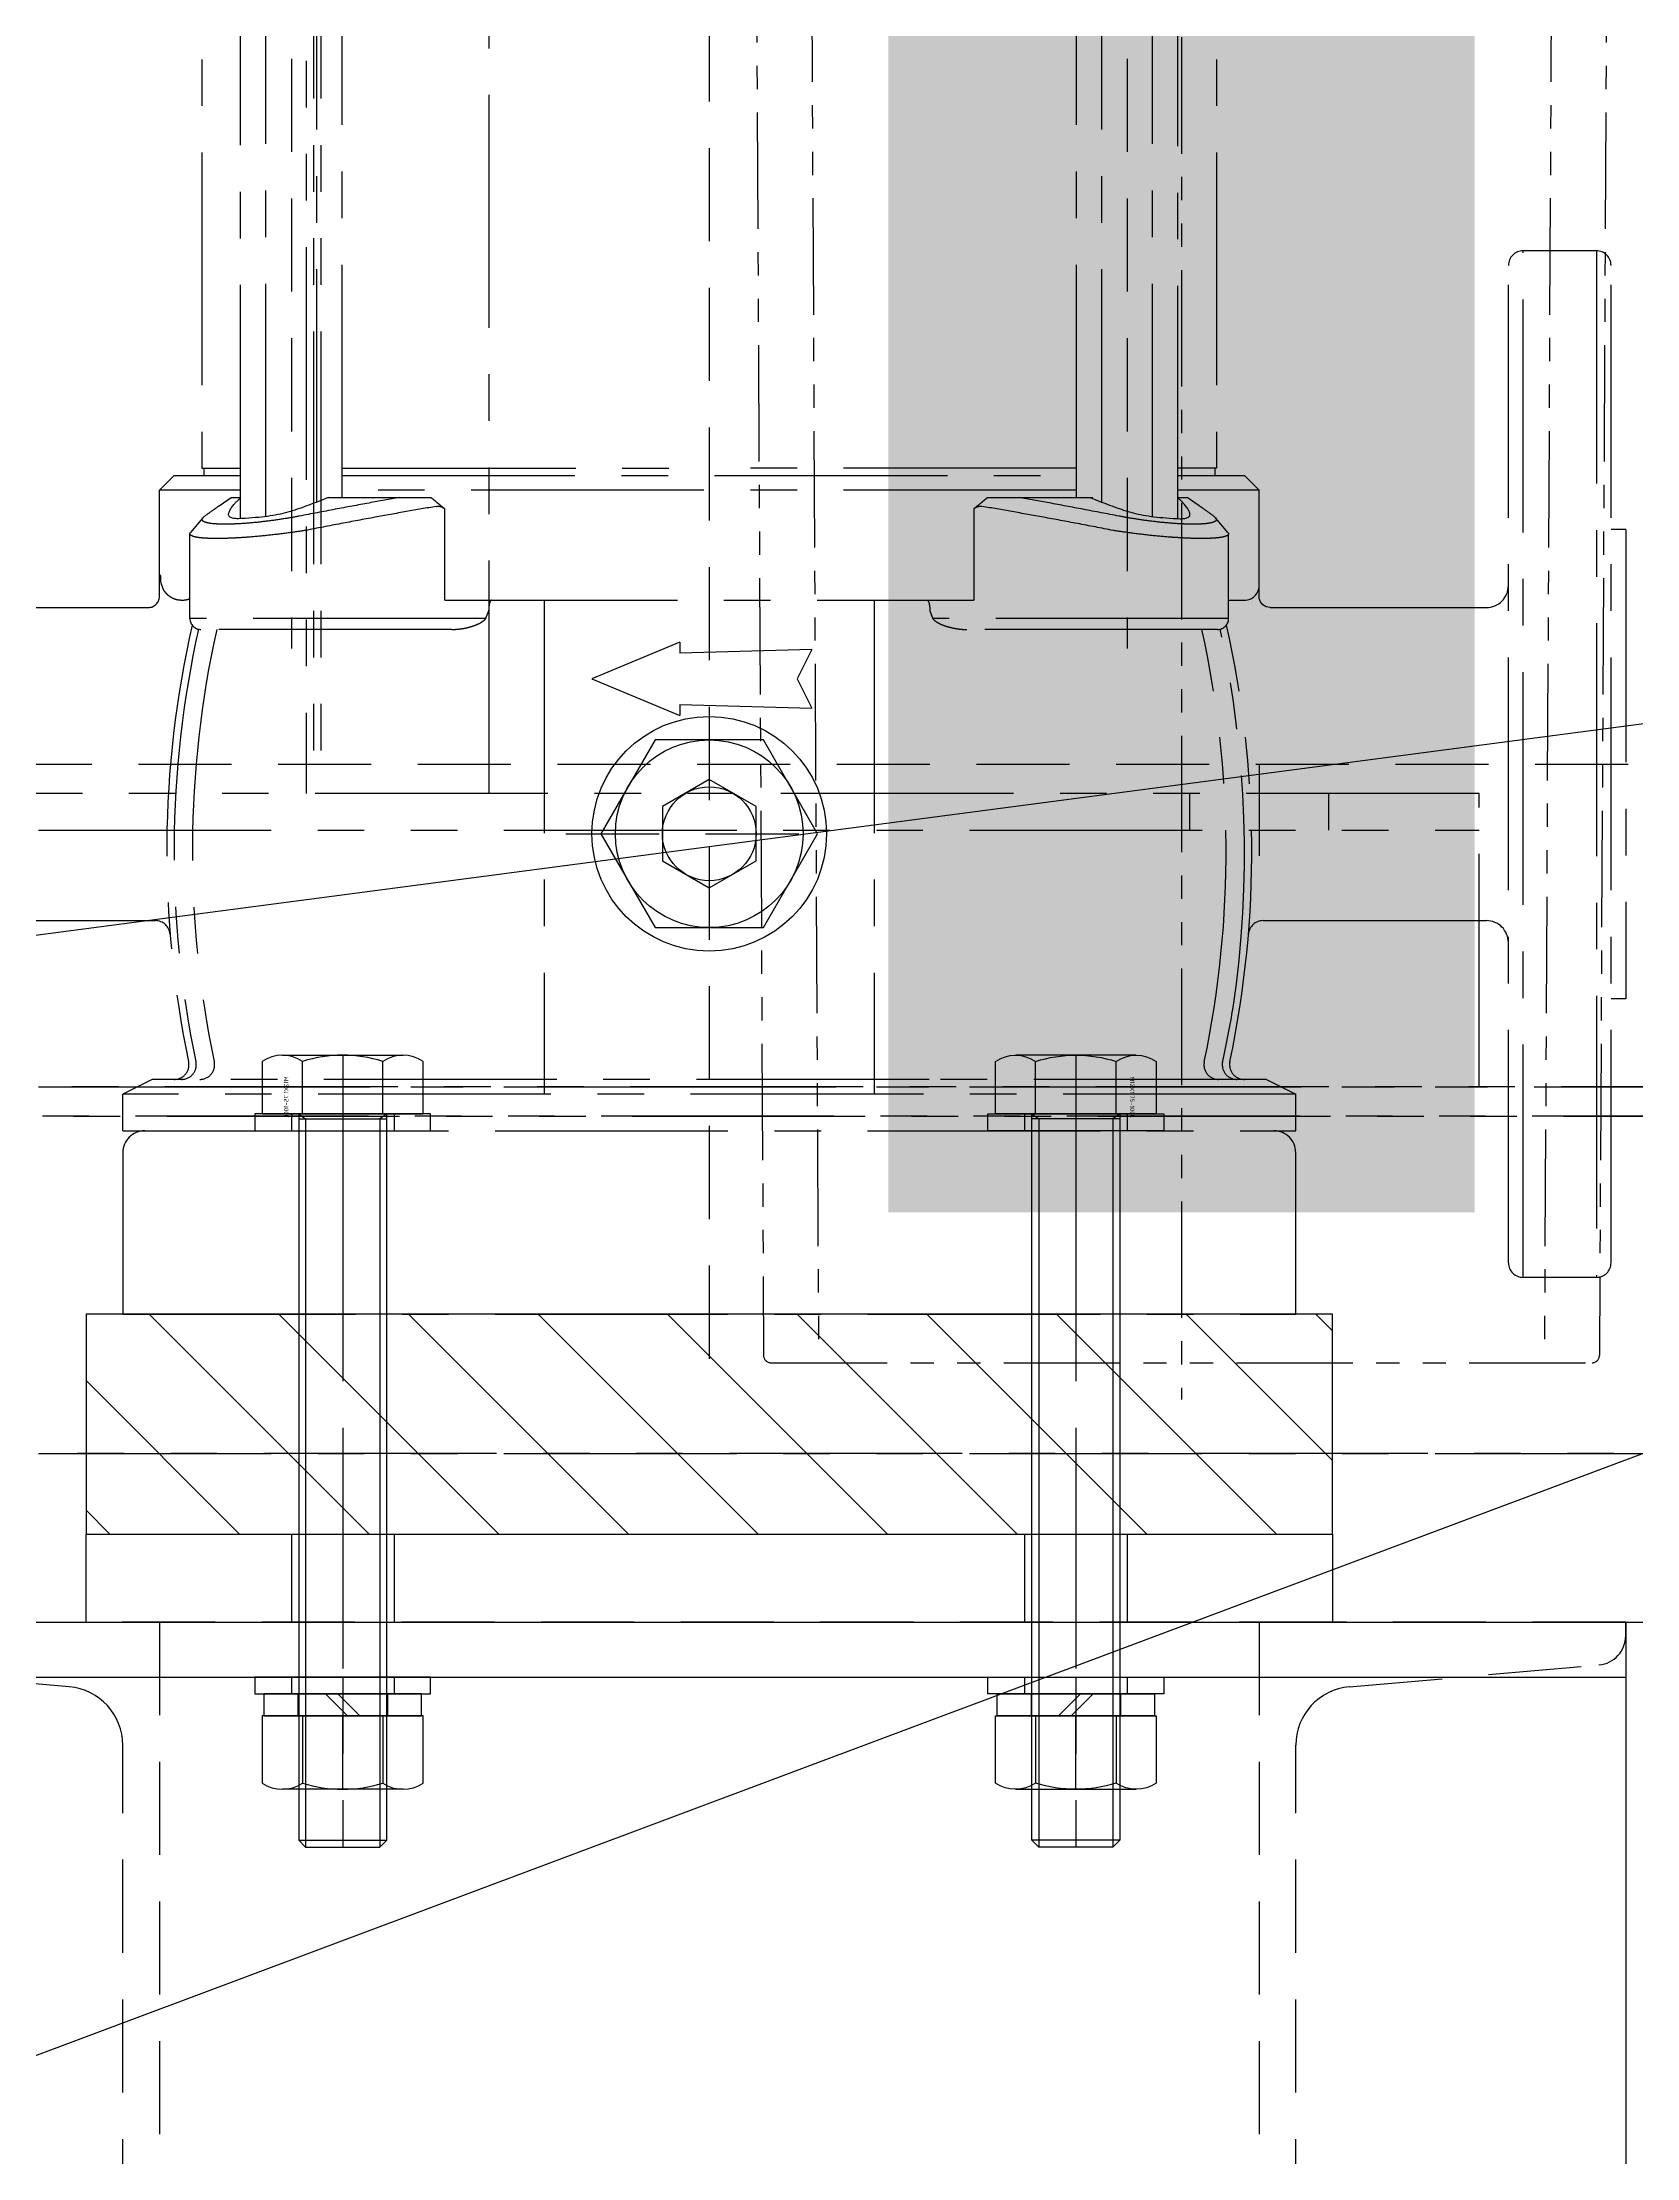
# Model space of a CAD drawing. Header units: millimetres. Extents: x 0 to 37514, y 0 to 8910.
# Drawn here: x 22680.1 to 22897.6, y 1853 to 2141.4 of the extents above; entities that cross this region are included whole.
import ezdxf
from ezdxf.enums import TextEntityAlignment as Align

# ---------------------------------------------------------------- set-up
doc = ezdxf.new("R2010")
doc.units = ezdxf.units.MM
for name, pattern in [('CENTER', [50.8, 31.75, -6.35, 6.35, -6.35]), ('CENTER1', [10, 7, -1, 1, -1]), ('CENTERX2', [101.6, 63.5, -12.7, 12.7, -12.7]), ('DASHED', [19.05, 12.7, -6.35]), ('HIDDEN', [9.525, 6.35, -3.175]), ('HIDDENX2', [19.05, 12.7, -6.35]), ('PHANTOM', [63.5, 31.75, -6.35, 6.35, -6.35, 6.35, -6.35]), ('PHANTOM2', [31.75, 15.875, -3.175, 3.175, -3.175, 3.175, -3.175])]:
    doc.linetypes.add(name, pattern=pattern)
for name, color, linetype in [('1', 1, 'CENTER'), ('2', 2, 'DASHED'), ('3', 3, 'Continuous'), ('BOM-T', 4, 'Continuous'), ('CENTER', 1, 'CENTER'), ('CL', 1, 'CENTER'), ('HIDDEN', 2, 'HIDDEN'), ('THIN', 3, 'Continuous')]:
    doc.layers.add(name, color=color, linetype=linetype)
doc.styles.get("Standard").update_dxf_attribs({"font": 'ISOCP.SHX', "bigfont": 'WHGTXT.SHX'})
doc.dimstyles.new('PS-20', dxfattribs={"dimscale": 20, "dimtxt": 3.2, "dimasz": 2.5, "dimexe": 2, "dimexo": 2.5, "dimgap": 2, "dimtad": 1, "dimtoh": 1, "dimrnd": 0.05, "dimzin": 12, "dimdsep": 46, "dimtxsty": 'Standard', "dimcen": 0, "dimclrt": 2, "dimazin": 3, "dimtfac": 1, "dimtofl": 0, "dimtmove": 0, "dimatfit": 3, "dimfxl": 0, "dimtolj": 1, "dimtzin": 0, "dimarcsym": 0})

# ---------------------------------------------------------------- blocks, each defined once
blk = doc.blocks.new('A$C41A013F0')
at = {"color": 6, "linetype": 'PHANTOM'}
for p, q in [((-160, 940), (-160, 40)), ((-159, 230), (-159, 40)), ((-158, 230), (-158, 40)), ((-135, 40), (-135, 230)), ((-260, 35), (0, 35))]:
    blk.add_line(p, q, dxfattribs=at)
at = {"color": 1, "linetype": 'CENTERX2'}
blk.add_line((-30, 43.93), (-30, 31.5), dxfattribs=at)
at = {"color": 6, "linetype": 'PHANTOM'}
blk.add_lwpolyline([(-260, 0), (0, 0), (0, 40), (-260, 40)], close=True, dxfattribs=at)
for points in [[(-39.5, 40), (-39.5, 35)], [(-20.5, 35), (-20.5, 40)]]:
    blk.add_lwpolyline(points, dxfattribs=at)
blk = doc.blocks.new('A$C2C2A1213')
at = {"color": 6, "linetype": 'PHANTOM'}
for p, q in [((-480, 710), (0, 710)), ((-480, 710), (0, 710)), ((0, 710), (-480, 710)), ((-476, 706), (-4, 706)), ((-4, 706), (-476, 706)), ((-50, 660), (-430, 660)), ((-430, 660), (-50, 660))]:
    blk.add_line(p, q, dxfattribs=at)
blk.add_blockref('A$C41A013F0', (-170, 710))
blk = doc.blocks.new('A$C62B1253A')
for p, q in [((2.23, 84.3), (-14.23, 84.3)), ((-11.48, 76.3), (-11.48, 83.45)), ((-0.52, 76.3), (-0.52, 83.45)), ((0, 75.6), (-12, 75.6)), ((-8.35, -5.8), (-5.35, -2.8)), ((-6.65, -5.8), (-3.65, -2.8)), ((-11.48, -5.8), (-11.48, -14.95)), ((-0.52, -5.8), (-0.52, -14.95)), ((-14.23, -15.8), (2.23, -15.8)), ((0, -22.75), (-12, -22.75))]:
    blk.add_line(p, q)
for points in [[(4.97, 76.3), (-16.97, 76.3), (-16.97, 83.45, -0.309401), (-11.48, 83.45, -0.154701), (-0.52, 83.45, -0.309401), (4.97, 83.45)], [(-16.97, -5.8), (4.97, -5.8), (4.97, -14.95, -0.309401), (-0.52, -14.95, -0.154701), (-11.48, -14.95, -0.309401), (-16.97, -14.95)]]:
    blk.add_lwpolyline(points, format="xyb", close=True)
for points in [[(6, 76.3), (6, 74), (-18, 74), (-18, 76.3)], [(6, -0.5), (6, -2.8), (-18, -2.8), (-18, -0.5)], [(4.75, -2.8), (4.75, -5.8), (-16.75, -5.8), (-16.75, -2.8)]]:
    blk.add_lwpolyline(points, close=True)
blk.add_lwpolyline([(0, 76.3), (0, -22.75), (-0.95, -23.7), (-11.05, -23.7), (-12, -22.75), (-12, 76.3)])
at = {"layer": 'CENTER'}
for p, q in [((-6, 84.3), (-6, -23.7)), ((-6, 76.3), (-6, 74)), ((-6, -0.5), (-6, -2.8)), ((-6, -2.8), (-6, -5.8)), ((-6, -15.8), (-6, -5.8))]:
    blk.add_line(p, q, dxfattribs=at)
at = {"layer": 'HIDDEN'}
for p, q in [((-13, 76.3), (-13, 74)), ((1, 76.3), (1, 74)), ((-13, -0.5), (-13, -2.8)), ((-12.1, -2.8), (-12.1, -5.8)), ((0.1, -2.8), (0.1, -5.8)), ((1, -0.5), (1, -2.8))]:
    blk.add_line(p, q, dxfattribs=at)
at = {"layer": 'THIN'}
for points in [[(-12, 76.3), (-11.05, 75.6), (-11.05, -23.7)], [(0, 76.3), (-0.95, 75.6), (-0.95, -23.7)]]:
    blk.add_lwpolyline(points, dxfattribs=at)
at = {"layer": 'BOM-T', "color": 4}
blk.add_text('M12X1.75-100L', height=0.6, rotation=270, dxfattribs=at).set_placement((1.7, 81.42), align=Align.MIDDLE_LEFT)
blk = doc.blocks.new('A$C3E310DE3')
at = {"color": 1, "linetype": 'CENTER1'}
for p, q in [((-38, 163.53), (-38, 9.03)), ((-96, 8), (-96, -5))]:
    blk.add_line(p, q, dxfattribs=at)
at = {"color": 0, "linetype": 'Continuous'}
for p, q in [((-44, 152), (-46, 150)), ((-44, 152), (-44, 99)), ((-32, 152), (-44, 152)), ((-32, 152), (-32, 99)), ((-32, 152), (-30, 150)), ((-46, 150), (-46, 99)), ((-30, 150), (-46, 150)), ((-30, 150), (-30, 99)), ((-27.88, 99), (-48.12, 99)), ((-51.5, 97), (-51.5, 93)), ((-44.75, 97), (-44.75, 93)), ((-31.25, 97), (-31.25, 93)), ((-24.5, 97), (-24.5, 93)), ((-51.5, 89), (-51.5, 93)), ((-44.75, 89), (-44.75, 93)), ((-31.25, 89), (-31.25, 93)), ((-24.5, 89), (-24.5, 93)), ((-27.88, 87), (-48.12, 87)), ((-27.88, 77), (-48.12, 77)), ((-51.5, 75), (-51.5, 71)), ((-44.75, 75), (-44.75, 71)), ((-31.25, 75), (-31.25, 71)), ((-24.5, 75), (-24.5, 71)), ((-51.5, 67), (-51.5, 71)), ((-44.75, 67), (-44.75, 71)), ((-31.25, 67), (-31.25, 71)), ((-24.5, 67), (-24.5, 71)), ((-27.88, 65), (-48.12, 65)), ((-51.5, 19), (-51.5, 27)), ((-24.5, 27), (-51.5, 27)), ((-44.75, 19), (-44.75, 27)), ((-31.25, 19), (-31.25, 27)), ((-24.5, 19), (-24.5, 27)), ((-27.88, 17), (-48.12, 17))]:
    blk.add_line(p, q, dxfattribs=at).dxf.unprotected_set("ltscale", 0)
at = {"color": 0, "linetype": 'Continuous', "ltscale": 0.3}
for p, q in [((-46, 87), (-46, 77)), ((-44, 87), (-44, 77)), ((-32, 87), (-32, 77)), ((-30, 87), (-30, 77)), ((-46, 65), (-46, 27)), ((-44, 65), (-44, 27)), ((-32, 65), (-32, 27)), ((-30, 65), (-30, 27)), ((-56.03, 17), (-70.5, 3)), ((-19.97, 17), (-56.03, 17)), ((-19.97, 17), (-5.5, 3)), ((0, 3), (-112, 3)), ((-112, 3), (-112, 0)), ((0, 3), (0, 0)), ((0, 0), (-112, 0))]:
    blk.add_line(p, q, dxfattribs=at)
at = {"color": 0, "linetype": 'ByBlock', "ltscale": 0.3}
for p, q in [((-104.75, 3), (-104.75, 0)), ((-87.25, 3), (-87.25, 0))]:
    blk.add_line(p, q, dxfattribs=at)
at = {"color": 0, "linetype": 'Continuous'}
for centre, radius, start, end in [((-48.12, 95.15), 3.85, 28.6987, 151.3013), ((-38, 86.61), 12.39, 56.9913, 123.0087), ((-27.88, 95.15), 3.85, 28.6987, 151.3013), ((-48.12, 90.85), 3.85, 208.6987, 331.3013), ((-38, 99.39), 12.39, 236.9913, 303.0087), ((-27.88, 90.85), 3.85, 208.6987, 331.3013), ((-48.12, 73.15), 3.85, 28.6987, 151.3013), ((-38, 64.61), 12.39, 56.9913, 123.0087), ((-27.88, 73.15), 3.85, 28.6987, 151.3013), ((-48.12, 68.85), 3.85, 208.6987, 331.3013), ((-38, 77.39), 12.39, 236.9913, 303.0087), ((-27.88, 68.85), 3.85, 208.6987, 331.3013), ((-48.12, 20.85), 3.85, 208.6987, 331.3013), ((-38, 29.39), 12.39, 236.9913, 303.0087), ((-27.88, 20.85), 3.85, 208.6987, 331.3013)]:
    blk.add_arc(centre, radius, start, end, dxfattribs=at).dxf.unprotected_set("ltscale", 0)
blk = doc.blocks.new('A$C008E7EDB')
at = {"color": 3}
for p, q in [((-80, 50), (-10, 100)), ((-10, 100), (-10, 10)), ((0, 100), (-10, 100)), ((0, 100), (0, 0)), ((-80, 0), (-80, 50)), ((-10, 10), (-80, 10)), ((0, 0), (-80, 0))]:
    blk.add_line(p, q, dxfattribs=at)
at = {"color": 1, "linetype": 'CENTER1'}
blk.add_line((-55, 28.71), (-55, -17.97), dxfattribs=at)
blk.add_blockref('A$C3E310DE3', (-17, -77))
blk = doc.blocks.new('A$C632F02EC')
at = {"layer": '3'}
for p, q in [((8.61, 28.8), (1.22, 16)), ((23.39, 28.8), (8.61, 28.8)), ((30.78, 16), (23.39, 28.8)), ((16, 23.39), (9.6, 19.7)), ((22.4, 19.7), (16, 23.39)), ((9.6, 19.7), (9.6, 12.3)), ((22.4, 12.3), (22.4, 19.7)), ((1.22, 16), (8.61, 3.2)), ((23.39, 3.2), (30.78, 16)), ((9.6, 12.3), (16, 8.61)), ((16, 8.61), (22.4, 12.3)), ((8.61, 3.2), (23.39, 3.2))]:
    blk.add_line(p, q, dxfattribs=at)
for radius in [16, 12.8, 6.4]:
    blk.add_circle((16, 16), radius, dxfattribs=at)
blk = doc.blocks.new('A$C61AE7157')
at = {"layer": '1'}
for p, q in [((-149.2, 260), (-149.2, 115.35)), ((-143.93, 108.59), (-143.93, 260.98)), ((-140.46, 108.76), (-140.46, 260.98)), ((-133.54, 110.72), (-133.54, 260.98)), ((-130.07, 111.35), (-130.07, 260.98)), ((-29.93, 111.35), (-29.93, 260.98)), ((-26.46, 110.72), (-26.46, 260.98)), ((-19.54, 108.76), (-19.54, 260.98)), ((-16.07, 108.47), (-16.07, 260.98)), ((-10.8, 260), (-10.8, 115.35)), ((41, 145), (31, 145)), ((31, 5), (31, 145)), ((41, 145), (41, 5)), ((29, 7), (29, 143)), ((43, 7), (43, 143)), ((-153, 114.35), (-155, 112.35)), ((-153, 114.35), (-143.93, 114.35)), ((-149.2, 115.35), (-143.93, 115.35)), ((-148.9, 114.35), (-148.9, 115.35)), ((-130.07, 114.35), (-29.93, 114.35)), ((-129.97, 115.36), (-79.94, 115.37)), ((-29.93, 115.36), (-79.96, 115.37)), ((-10.8, 115.35), (-16.07, 115.35)), ((-16.07, 114.35), (-7, 114.35)), ((-11, 114.35), (-11, 115.35)), ((-7, 114.35), (-5, 112.35)), ((-155, 97.84), (-155, 112.35)), ((-143.93, 112.35), (-155, 112.35)), ((-146.84, 110.23), (-145.2, 111.35)), ((-145.2, 111.35), (-143.87, 111.35)), ((-131.96, 111.35), (-117.95, 111.35)), ((-29.93, 112.35), (-130.07, 112.35)), ((-116.09, 97.35), (-116.09, 109.82)), ((-43.91, 109.82), (-43.91, 97.35)), ((-42.05, 111.35), (-27.66, 111.35)), ((-16.13, 111.35), (-14.8, 111.35)), ((-5, 112.35), (-16.07, 112.35)), ((-13.16, 110.23), (-14.8, 111.35)), ((-5, 97.85), (-5, 112.35)), ((-149.07, 108.59), (-150.75, 106.6)), ((-149.07, 108.59), (-148.83, 108.81)), ((-11.17, 108.81), (-10.93, 108.59)), ((-9.25, 106.6), (-10.93, 108.59)), ((45, 107), (43, 107)), ((45, 107), (45, 43)), ((-150.84, 94.85), (-150.84, 106.41)), ((-9.16, 94.85), (-9.16, 106.41)), ((-186, 96.35), (-156.48, 96.35)), ((-152.13, 97.35), (-151.61, 97.35)), ((-116.09, 97.35), (-43.91, 97.35)), ((-102.5, 97.35), (-102.5, 30)), ((-57.5, 97.35), (-57.5, 30)), ((-9.16, 97.35), (-7, 97.35)), ((-3.5, 96.35), (26, 96.35)), ((-110.48, 94.85), (-150.84, 94.85)), ((-115.13, 93.35), (-149.34, 93.35)), ((-9.16, 94.85), (-49.52, 94.85)), ((-10.66, 93.35), (-44.87, 93.35)), ((-84, 91.62), (-96, 86.62)), ((-84, 91.62), (-84, 90.12)), ((-66, 90.62), (-84, 90.12)), ((-66, 90.62), (-68, 86.62)), ((-96, 86.62), (-84, 81.62)), ((-68, 86.62), (-66, 82.62)), ((-84, 83.12), (-84, 81.62)), ((-84, 83.12), (-66, 82.62)), ((-186, 53.65), (-155.54, 53.65)), ((-4.46, 53.65), (26, 53.65)), ((45, 43), (43, 43)), ((-156, 32), (-160, 30)), ((-50, 32), (-156, 32)), ((-4, 32), (-49.99, 32)), ((-4, 32), (0, 30)), ((-160, 25), (-160, 30)), ((0, 30), (-160, 30)), ((0, 25), (0, 30)), ((-160, 25), (0, 25)), ((-160, 22), (-160, 0)), ((0, 0), (0, 22)), ((41, 5), (31, 5)), ((-160, 0), (0, 0))]:
    blk.add_line(p, q, dxfattribs=at)
blk.add_lwpolyline([(-3.5, 96.35), (-4.03, 96.45), (-4.48, 96.71), (-4.81, 97.11), (-4.98, 97.6), (-5, 97.85)], dxfattribs=at)
for centre, radius, start, end in [((31, 143), 2, 90, 180), ((41, 143), 2, 0, 90), ((-7, 99.35), 2, 270, 0), ((26, 99.35), 3, 270, 360), ((-156.5, 97.85), 1.5, 270, 360), ((-14.59, 63.09), 139.41, 167.2092, 191.8593), ((-13.38, 63.11), 139.62, 167.4768, 191.8501), ((-149.34, 94.85), 1.5, 180, 270), ((-10.86, 63.12), 139.64, 167.4954, 191.8495), ((-149.14, 63.12), 139.64, 348.1505, 12.5046), ((-10.66, 94.85), 1.5, 270, 0), ((-149.85, 62.76), 142.85, 351.5589, 12.3804), ((-145.41, 63.09), 139.41, 348.1407, 12.7908), ((-155.54, 51.65), 2, 4.6412, 90), ((-4.46, 51.65), 2, 90, 175.3588), ((26, 50.65), 3, 0, 90), ((-127, 61), 120, 347.2139, 350.7889), ((-152.97, 34), 2, 270, 12.7861), ((-151.97, 34), 2, 270, 12.7861), ((-149.47, 34), 2, 270, 12.7861), ((-10.53, 34), 2, 167.2139, 270), ((-8.03, 34), 2, 167.2139, 270), ((-7.03, 34), 2, 167.2139, 270), ((-157, 22), 3, 90, 180), ((-3, 22), 3, 0, 90), ((31, 7), 2, 180, 270), ((41, 7), 2, 270, 0)]:
    blk.add_arc(centre, radius, start, end, dxfattribs=at)
for points, knots in [([(-148.83, 108.81), (-148.4, 109.12), (-147.73, 109.6), (-147.07, 110.07), (-146.84, 110.23)], [0, 0, 0, 0, 1.59938, 2.446131, 2.446131, 2.446131, 2.446131]), ([(-13.16, 110.23), (-12.93, 110.07), (-12.26, 109.6), (-11.6, 109.12), (-11.17, 108.81)], [1.98215, 1.98215, 1.98215, 1.98215, 2.836297, 4.428283, 4.428283, 4.428283, 4.428283])]:
    blk.add_open_spline(points, degree=3, knots=knots, dxfattribs=at)
for points in [[(-131.96, 111.35), (-137.14, 109.45), (-143.28, 108.5), (-145.54, 108.87), (-144.66, 110.6), (-143.87, 111.35)], [(-28.04, 111.35), (-22.86, 109.45), (-16.72, 108.5), (-14.46, 108.87), (-15.34, 110.6), (-16.13, 111.35)]]:
    blk.add_spline(points, degree=3, dxfattribs=at)
for points in [[(-145.2, 111.35), (-145.2, 111.35), (-145.2, 111.35), (-145.2, 111.35)], [(-14.8, 111.35), (-14.8, 111.35), (-14.8, 111.35), (-14.8, 111.35)]]:
    blk.add_open_spline(points, degree=3, dxfattribs=at)
for points, start_tangent, end_tangent in [([(-122.22, 111.35), (-126.4, 110.6), (-131.03, 109.74), (-135.9, 108.81)], (-0.984722, -0.174133), (-0.981884, -0.189485)), ([(-117.2, 110.14), (-121.32, 109.43), (-125.63, 108.65), (-130.24, 107.79), (-135.1, 106.86)], (-0.985721, -0.168389), (-0.981797, -0.189931)), ([(-117.95, 111.35), (-117.33, 110.83), (-116.71, 110.32), (-116.09, 109.82)], (0.764187, -0.644995), (0.779303, -0.626647)), ([(-117.2, 110.14), (-116.83, 110.15), (-116.45, 110.04), (-116.09, 109.82)], (0.985722, 0.168382), (0.779303, -0.626647)), ([(-43.91, 109.82), (-43.29, 110.32), (-42.67, 110.83), (-42.05, 111.35)], (0.779303, 0.626647), (0.764187, 0.644995)), ([(-43.91, 109.82), (-43.55, 110.04), (-43.17, 110.15), (-42.8, 110.14)], (0.779303, 0.626647), (0.985722, -0.168383)), ([(-24.9, 106.86), (-29.78, 107.8), (-34.42, 108.66), (-38.71, 109.43), (-42.8, 110.14)], (-0.981798, 0.189929), (-0.985721, 0.168389)), ([(-24.1, 108.81), (-28.99, 109.74), (-33.64, 110.61), (-37.78, 111.35)], (-0.981884, 0.189483), (-0.984722, 0.174133)), ([(-135.1, 106.86), (-137.26, 106.54), (-139.97, 106.21), (-142.62, 105.96), (-143.87, 105.87), (-145.06, 105.81), (-146.16, 105.77), (-147.17, 105.76), (-148.08, 105.77), (-148.87, 105.81), (-149.54, 105.87), (-150.08, 105.96), (-150.29, 106.01), (-150.47, 106.07), (-150.62, 106.14), (-150.73, 106.21), (-150.8, 106.28), (-150.83, 106.36), (-150.84, 106.4)], (-0.98713, -0.159922), (0.001561, 0.999999)), ([(-135.9, 108.81), (-137.72, 108.49), (-140.01, 108.16), (-142.24, 107.91), (-144.29, 107.76), (-145.22, 107.72), (-146.08, 107.71), (-146.84, 107.72), (-147.51, 107.76), (-148.08, 107.82), (-148.53, 107.91), (-148.87, 108.02), (-148.99, 108.08), (-149.08, 108.15), (-149.15, 108.23), (-149.18, 108.31), (-149.18, 108.4), (-149.14, 108.49), (-149.1, 108.56), (-149.07, 108.6)], (-0.981993, -0.188919), (0.64293, 0.765925)), ([(-9.16, 106.4), (-9.17, 106.36), (-9.28, 106.2), (-9.39, 106.13), (-9.54, 106.07), (-9.94, 105.96), (-10.48, 105.87), (-11.15, 105.81), (-11.95, 105.77), (-12.86, 105.76), (-13.87, 105.77), (-14.98, 105.81), (-16.17, 105.88), (-17.42, 105.96), (-20.07, 106.21), (-22.78, 106.55), (-24.9, 106.86)], (0.000335, -1), (-0.987127, 0.159936)), ([(-10.93, 108.6), (-10.9, 108.56), (-10.85, 108.48), (-10.82, 108.39), (-10.83, 108.3), (-10.92, 108.15), (-11.02, 108.08), (-11.14, 108.02), (-11.48, 107.91), (-11.94, 107.82), (-12.51, 107.76), (-13.18, 107.72), (-13.95, 107.71), (-14.81, 107.72), (-15.74, 107.76), (-17.8, 107.91), (-20.03, 108.16), (-22.31, 108.49), (-24.1, 108.81)], (0.642972, -0.76589), (-0.98199, 0.188935)), ([(-150.84, 106.4), (-150.83, 106.45), (-150.79, 106.54), (-150.75, 106.6)], (0.001561, 0.999999), (0.643651, 0.765319)), ([(-9.25, 106.6), (-9.21, 106.53), (-9.17, 106.44), (-9.16, 106.4)], (0.643682, -0.765293), (0.000335, -1)), ([(-154.47, 98.85), (-154.81, 100.13), (-154.98, 100.77)], (-0.244036, 0.969766), (-0.964406, -0.264425)), ([(-152.54, 97.38), (-152.67, 97.41), (-152.82, 97.45), (-152.97, 97.51), (-153.12, 97.57), (-153.28, 97.65), (-153.43, 97.74), (-153.59, 97.84), (-153.74, 97.96), (-153.89, 98.09), (-154.03, 98.23), (-154.16, 98.38), (-154.28, 98.54), (-154.39, 98.7), (-154.47, 98.85)], (-0.983584, 0.180451), (-0.449602, 0.893229)), ([(-152.13, 97.35), (-152.2, 97.35), (-152.27, 97.35), (-152.33, 97.36), (-152.4, 97.36), (-152.47, 97.37), (-152.54, 97.38)], (-1, 0.000004), (-0.983584, 0.18045)), ([(-150.83, 97.53), (-151.04, 97.45), (-151.34, 97.37), (-151.61, 97.35)], (-0.913889, -0.405964), (-1, -0.000005)), ([(-110.48, 94.85), (-110.29, 95.35), (-110.09, 95.85)], (0.35363, 0.935385), (0.366375, 0.930467)), ([(-109.7, 97.35), (-109.85, 97.24), (-109.98, 96.92), (-110.06, 96.43), (-110.09, 95.85)], (-1, 0), (0, -1)), ([(-50.3, 97.35), (-50.15, 97.24), (-50.02, 96.92), (-49.94, 96.43), (-49.91, 95.85)], (1, 0), (0, -1)), ([(-49.91, 95.85), (-49.71, 95.35), (-49.52, 94.85)], (0.366375, -0.930467), (0.35363, -0.935385)), ([(-115.13, 93.35), (-114.49, 93.38), (-113.91, 93.44), (-113.4, 93.52), (-112.93, 93.62), (-112.52, 93.74), (-112.15, 93.86), (-111.82, 93.98), (-111.53, 94.11), (-111.27, 94.23), (-111.05, 94.36), (-110.86, 94.49), (-110.71, 94.61), (-110.58, 94.73), (-110.48, 94.85)], (1, -0.000005), (0.603114, 0.797655)), ([(-49.52, 94.85), (-49.26, 94.58), (-48.89, 94.33), (-48.43, 94.08), (-47.88, 93.86), (-47.24, 93.67), (-46.53, 93.51), (-45.72, 93.39), (-44.87, 93.35)], (0.603725, -0.797192), (1, 0.000087))]:
    blk.add_spline(points, degree=3, dxfattribs=dict(at, start_tangent=start_tangent, end_tangent=end_tangent))
at = {"layer": '2'}
for p, q in [((-80, 730.5), (-80, -8.06)), ((-137, 266.42), (-137, 90.76)), ((-23, 266.42), (-23, 90.76)), ((-215, 75), (55, 75)), ((-99.55, 65.5), (-61.81, 65.5)), ((-130, 29), (-130, -4)), ((-30, 29), (-30, -4))]:
    blk.add_line(p, q, dxfattribs=at)
at = {"layer": '1'}
blk.add_blockref('A$C632F02EC', (-96, 49.5, -5491.41), dxfattribs=at)
blk = doc.blocks.new('A$C48553C5C')
blk.add_blockref('A$C61AE7157', (30, 0))
blk = doc.blocks.new('A$C077A7FF5')
at = {"color": 6, "linetype": 'PHANTOM2'}
for p, q in [((449.37, 484.04), (449.37, -50.96)), ((389.87, 442.04), (392.37, -44.96)), ((508.87, 442.04), (506.38, -44.96)), ((397.49, 430.33), (399.87, -45.96)), ((501.26, 430.33), (498.87, -45.96)), ((393.37, -45.96), (505.38, -45.96))]:
    blk.add_line(p, q, dxfattribs=at)
for centre, start, end in [((393.37, -44.96), 180.2935, 270), ((505.38, -44.96), 270, 359.7065)]:
    blk.add_arc(centre, 1, start, end, dxfattribs=at)
blk = doc.blocks.new('qaetsrthwrsth')
at = {"color": 251, "const_width": 80, "elevation": -0.04}
blk.add_lwpolyline([(31479.21, -4746.96), (31479.21, -4303.1)], dxfattribs=at)
blk.add_blockref('A$C077A7FF5', (31029.84, -4721.52, -0.04))
blk = doc.blocks.new('aegafg')
blk.add_blockref('qaetsrthwrsth', (1566.18, 2208.11))
blk = doc.blocks.new('A$C3E2F725A')
h = blk.add_hatch()
h.set_pattern_fill('ANSI31', color=67, scale=100, angle=-90, style=0)
h.set_pattern_definition([(315, (32302.589, 33602.127), (8.8388348, 8.8388348), [])])
h.paths.add_polyline_path([(85, 142), (-85, 142), (-85, 112), (85, 112)])
at = {"color": 6}
blk.add_line((-125, 92.5), (125, 92.5), dxfattribs=at)
at = {"color": 67}
blk.add_lwpolyline([(85, 112), (85, 142), (-85, 142), (-85, 112)], close=True, dxfattribs=at)
at = {"color": 2, "linetype": 'HIDDENX2'}
for points in [[(-75, 0), (-125, 0), (-125, 1.87, -0.388879), (-121.35, 5.85), (-87.3, 8.83, 0.388879), (-80, 16.8), (-80, 83.2, 0.388879), (-87.3, 91.17), (-121.35, 94.15, -0.388879), (-125, 98.13), (-125, 100), (-75, 100), (-75, 0)], [(75, 0), (125, 0), (125, 1.87, 0.388879), (121.35, 5.85), (87.3, 8.83, -0.388879), (80, 16.8), (80, 83.2, -0.388879), (87.3, 91.17), (121.35, 94.15, 0.388879), (125, 98.13), (125, 100), (75, 100), (75, 0)]]:
    blk.add_lwpolyline(points, format="xyb", dxfattribs=at)
at = {"color": 6}
blk.add_lwpolyline([(-125, 100), (125, 100), (125, 0), (-125, 0)], close=True, dxfattribs=at)
at = {"layer": 'CL'}
for p, q in [((-50, 118.32), (-50, 93.68)), ((50, 118.32), (50, 93.68))]:
    blk.add_line(p, q, dxfattribs=at)
at = {"layer": 'CL', "color": 222, "linetype": 'HIDDENX2'}
for p, q in [((-57, 112), (-57, 100)), ((-43, 112), (-43, 100)), ((43, 112), (43, 100)), ((57, 112), (57, 100))]:
    blk.add_line(p, q, dxfattribs=at)
blk.add_lwpolyline([(-85, 112), (85, 112), (85, 100), (-85, 100)], close=True, dxfattribs=at)
for name, p in [('A$C48553C5C', (50, 142)), ('aegafg', (-32980.98, 2694.73)), ('A$C62B1253A', (56, 93))]:
    blk.add_blockref(name, p)
at = {"xscale": -1}
for name, p in [('A$C62B1253A', (-56, 93)), ('A$C008E7EDB', (125, 0))]:
    blk.add_blockref(name, p, dxfattribs=at)

msp = doc.modelspace()

# ---------------------------------------------------------------- block references
for name, p in [('A$C2C2A1213', (23046.111, 1289.003)), ('A$C3E2F725A', (22771.111, 1826.003))]:
    msp.add_blockref(name, p)

# ---------------------------------------------------------------- leaders
at = {"color": 1}
for points in [[(21458.911, 1859.003), (23308.251, 2102.487)], [(21574.111, 1452.967), (23308.251, 2102.487)]]:
    msp.add_leader(points, dimstyle='PS-20', override={"dimgap": 2, "dimtad": 1}, dxfattribs=at)

doc.saveas('drawing.dxf')
